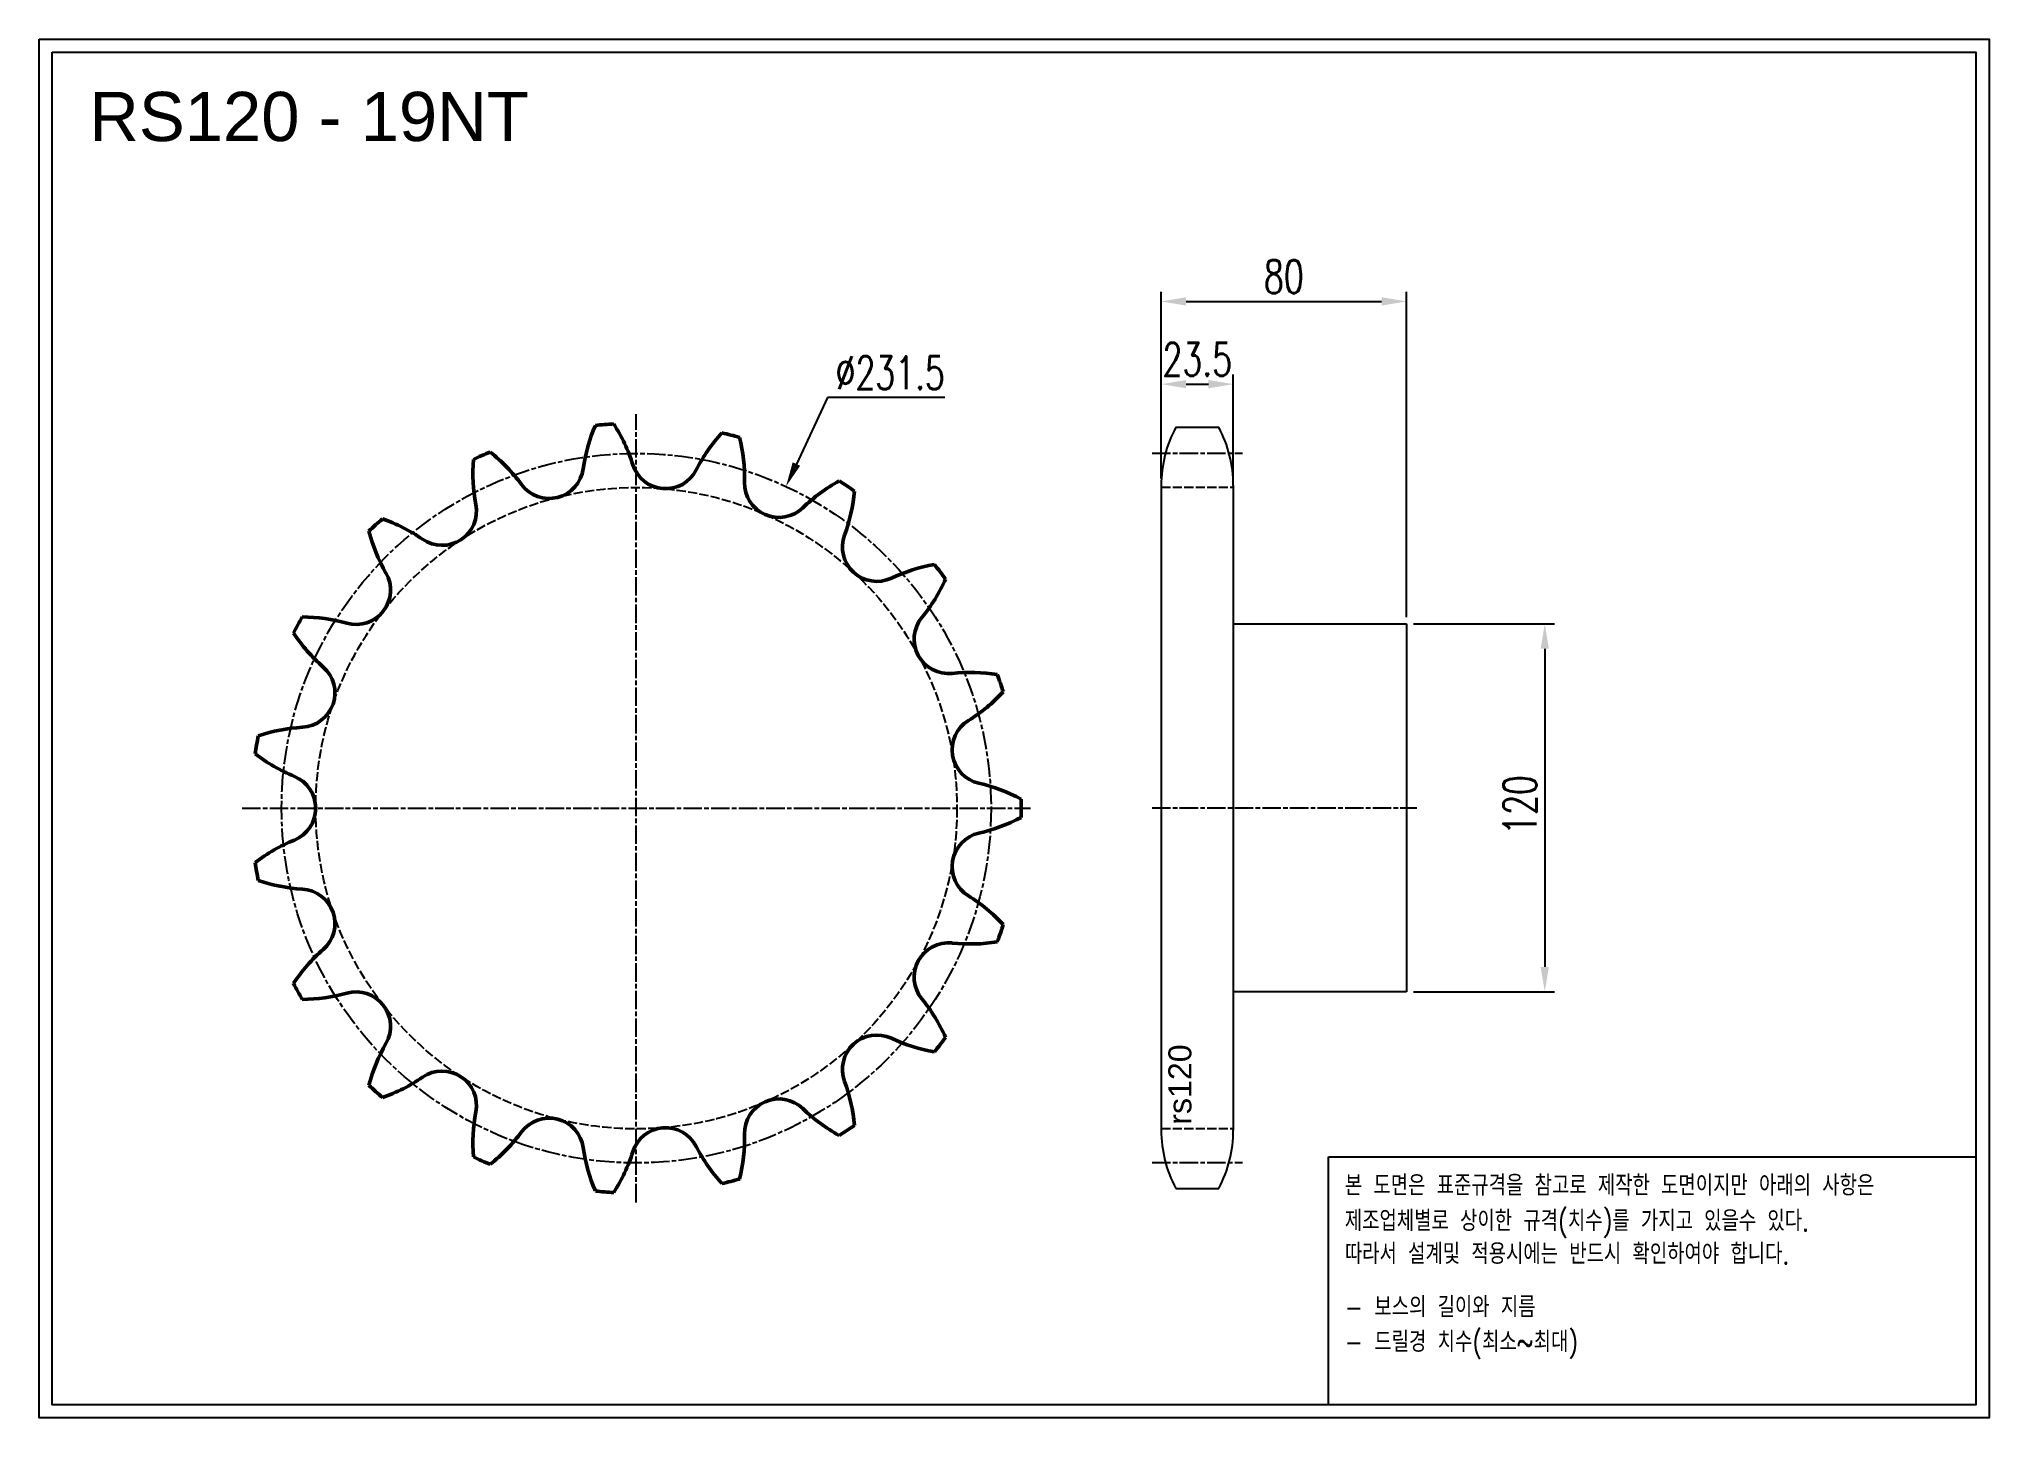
# Model space of a CAD drawing. Header units: millimetres. Extents: x -61272 to -60635, y 39429 to 39879.
import ezdxf

# ---------------------------------------------------------------- set-up
doc = ezdxf.new("R2010")
doc.units = ezdxf.units.MM
for name, pattern in [('AM_ISO02W050', [7.5, 6, -1.5]), ('AM_ISO02W050x2', [3.75, 3, -0.75]), ('AM_ISO08W050', [18, 12, -1.5, 3, -1.5]), ('AM_ISO08W050x2', [9, 6, -0.75, 1.5, -0.75])]:
    doc.linetypes.add(name, pattern=pattern)
for name, color, linetype, lineweight in [('AM_0N', 7, 'Continuous', 50), ('AM_3N', 6, 'AM_ISO02W050', 25), ('AM_7', 4, 'AM_ISO08W050', 25), ('AM_7N', 4, 'AM_ISO08W050', 25)]:
    doc.layers.add(name, color=color, linetype=linetype, lineweight=lineweight)
doc.layers.add('S-DIM', color=7, linetype='Continuous')
doc.styles.add('HAN', font='ROMANS.shx', dxfattribs={"width": 0.7, "bigfont": 'whgtxt.shx'})
doc.styles.add('HSG', font='SIMPLEX.shx', dxfattribs={"width": 0.7, "bigfont": 'HSG.shx'})
doc.styles.get("Standard").update_dxf_attribs({"font": 'arial.ttf'})
doc.dimstyles.new('APP23', dxfattribs={"dimscale": 4.5, "dimtxt": 2.4, "dimasz": 1.8, "dimexe": 0.7, "dimexo": 0.5, "dimgap": 0.6, "dimtad": 1, "dimtoh": 1, "dimdec": 1, "dimrnd": 0.01, "dimzin": 9, "dimdsep": 46, "dimtxsty": 'HSG', "dimcen": 0, "dimclrd": 1, "dimclre": 1, "dimclrt": 256, "dimazin": 2, "dimtp": 1, "dimtm": 1, "dimtfac": 0.5, "dimtdec": 1, "dimtix": 1, "dimtofl": 0, "dimtmove": 0, "dimatfit": 3, "dimfxl": 0, "dimtvp": 1, "dimtolj": 2, "dimlwd": -1, "dimlwe": -1, "dimarcsym": 0})

# ---------------------------------------------------------------- blocks, each defined once
blk = doc.blocks.new('*D1')
at = {"layer": 'Defpoints', "color": 0, "transparency": 16777216}
for p in [(-60825.5, 39688.19), (-60825.5, 39568.19), (-60780.37, 39568.19)]:
    blk.add_point(p, dxfattribs=at)
at = {"layer": 'S-DIM', "color": 1, "transparency": 16777216}
for p, q in [((-60823.25, 39688.19), (-60777.22, 39688.19)), ((-60780.37, 39680.09), (-60780.37, 39576.29)), ((-60823.25, 39568.19), (-60777.22, 39568.19))]:
    blk.add_line(p, q, dxfattribs=at)
for points in [[(-60781.72, 39680.09), (-60779.02, 39680.09), (-60780.37, 39688.19)], [(-60781.72, 39576.29), (-60779.02, 39576.29), (-60780.37, 39568.19)]]:
    blk.add_solid(points, dxfattribs=at)
at = {"layer": 'S-DIM', "transparency": 16777216, "insert": (-60788.47, 39629.15), "char_height": 10.8, "attachment_point": 5, "rotation": 90, "style": 'HSG'}
blk.add_mtext('\\A2;120', dxfattribs=at)
blk = doc.blocks.new('*D2')
at = {"layer": 'Defpoints', "color": 0, "transparency": 16777216}
for p in [(-60882, 39766.41), (-60905.5, 39733.34), (-60882, 39733.34)]:
    blk.add_point(p, dxfattribs=at)
at = {"layer": 'S-DIM', "color": 1, "transparency": 16777216}
for p, q in [((-60905.5, 39735.59), (-60905.5, 39769.56)), ((-60897.4, 39766.41), (-60890.1, 39766.41)), ((-60882, 39735.59), (-60882, 39769.56))]:
    blk.add_line(p, q, dxfattribs=at)
for points in [[(-60897.4, 39767.76), (-60897.4, 39765.06), (-60905.5, 39766.41)], [(-60890.1, 39767.76), (-60890.1, 39765.06), (-60882, 39766.41)]]:
    blk.add_solid(points, dxfattribs=at)
at = {"layer": 'S-DIM', "transparency": 16777216, "insert": (-60893.75, 39774.51), "char_height": 10.8, "attachment_point": 5, "style": 'HSG'}
blk.add_mtext('\\A2;23.5', dxfattribs=at)
blk = doc.blocks.new('*D3')
at = {"layer": 'Defpoints', "color": 0, "transparency": 16777216}
for p in [(-60825.5, 39793.41), (-60905.5, 39733.34), (-60825.5, 39688.19)]:
    blk.add_point(p, dxfattribs=at)
at = {"layer": 'S-DIM', "color": 1, "transparency": 16777216}
for p, q in [((-60905.5, 39735.59), (-60905.5, 39796.56)), ((-60825.5, 39690.44), (-60825.5, 39796.56)), ((-60897.4, 39793.41), (-60833.6, 39793.41))]:
    blk.add_line(p, q, dxfattribs=at)
for points in [[(-60897.4, 39794.76), (-60897.4, 39792.06), (-60905.5, 39793.41)], [(-60833.6, 39794.76), (-60833.6, 39792.06), (-60825.5, 39793.41)]]:
    blk.add_solid(points, dxfattribs=at)
at = {"layer": 'S-DIM', "transparency": 16777216, "insert": (-60865.5, 39801.51), "char_height": 10.8, "attachment_point": 5, "style": 'HSG'}
blk.add_mtext('\\A2;80', dxfattribs=at)
blk = doc.blocks.new('*D4')
at = {"layer": 'Defpoints', "color": 0, "transparency": 16777216}
for p in [(-61027.95, 39733.02), (-61125.6, 39523.14)]:
    blk.add_point(p, dxfattribs=at)
at = {"layer": 'S-DIM', "color": 1, "transparency": 16777216}
for p, q in [((-61014.45, 39762.03), (-61024.53, 39740.36)), ((-60976.11, 39762.03), (-61014.45, 39762.03))]:
    blk.add_line(p, q, dxfattribs=at)
blk.add_solid([(-61025.76, 39740.93), (-61023.31, 39739.79), (-61027.95, 39733.02)], dxfattribs=at)
at = {"layer": 'S-DIM', "transparency": 16777216, "insert": (-60993.93, 39770.13), "char_height": 10.8, "attachment_point": 5, "style": 'HSG'}
blk.add_mtext('\\A2;∅231.5', dxfattribs=at)
blk = doc.blocks.new('notice1')
at = {"color": 4}
blk.add_lwpolyline([(-22142.12, 1735.9), (-22053.8, 1735.9), (-22053.8, 1702.07), (-22142.12, 1702.07)], close=True, dxfattribs=at)
at = {"color": 4, "style": 'HAN', "width": 0.8}
for s, p in [('본 도면은 표준규격을 참고로 제작한 도면이지만 아래의 사항은', (-22139.9, 1730.62)), ('제조업체별로 상이한 규격(치수)를 가지고 있을수 있다.', (-22139.9, 1725.78)), ('따라서 설계및 적용시에는 반드시 확인하여야 합니다.', (-22139.9, 1721.28)), ('- 보스의 길이와 지름', (-22139.9, 1714.03)), ('- 드릴경 치수(최소~최대)', (-22139.9, 1709.27))]:
    blk.add_text(s, height=2.7949, dxfattribs=at).set_placement(p)

msp = doc.modelspace()

# ---------------------------------------------------------------- linework, layer by layer
for p, q in [((-60900.76, 39752.34), (-60886.73, 39752.34)), ((-60905.5, 39733.34), (-60905.5, 39523.04)), ((-60882, 39733.34), (-60882, 39523.04)), ((-60882, 39688.19), (-60825.5, 39688.19)), ((-60825.5, 39688.19), (-60825.5, 39568.19)), ((-60825.5, 39568.19), (-60882, 39568.19)), ((-60900.76, 39504.04), (-60886.73, 39504.04))]:
    msp.add_line(p, q)
for points in [[(-61271.66, 39879.01), (-60635.43, 39879.01), (-60635.43, 39429.15), (-61271.66, 39429.15)], [(-61267.38, 39874.73), (-60639.71, 39874.73), (-60639.71, 39433.43), (-61267.38, 39433.43)]]:
    msp.add_lwpolyline(points, close=True)
for centre, start, end in [((-60865, 39733.34), 152.02179, 180), ((-60922.5, 39733.34), 0, 27.97821), ((-60865, 39523.04), 180, 207.97821), ((-60922.5, 39523.04), 332.02179, 0)]:
    msp.add_arc(centre, 40.5, start, end)
at = {"layer": 'AM_0N'}
for centre, radius, start, end in [((-61038.65, 39730.84), 56.02, 156.74625, 171.84211), ((-61076.77, 39628.08), 125.59, 93.3749, 96.09879), ((-61131.29, 39723.17), 56.02, 17.63158, 32.72743), ((-61007.35, 39712.9), 56.02, 137.79888, 152.89474), ((-61076.77, 39628.08), 125.59, 74.42753, 77.15142), ((-61097.47, 39735.72), 56.02, 358.68421, 13.78006), ((-61074.08, 39737.65), 56.02, 175.69362, 190.78947), ((-61076.77, 39628.08), 125.59, 112.32226, 115.04616), ((-61159.21, 39700.31), 56.02, 36.57895, 51.6748), ((-61067.21, 39743.53), 11.23, 197.63158, 332.89474), ((-61105.21, 39740.38), 11.23, 216.57895, 351.84211), ((-61030.24, 39734.17), 11.23, 178.68421, 313.94737), ((-60983.57, 39685.76), 56.02, 118.85151, 133.94737), ((-61076.77, 39628.08), 125.59, 55.48016, 58.20405), ((-61140.14, 39725.07), 11.23, 235.52632, 10.78947), ((-61061.39, 39736.6), 56.02, 339.73684, 354.8327), ((-61076.77, 39628.08), 125.59, 131.26963, 133.99352), ((-61178.2, 39669.63), 56.02, 55.52632, 70.62217), ((-61109.81, 39732.59), 56.02, 194.64099, 209.73684), ((-60998.31, 39713.31), 11.23, 159.73684, 295), ((-60969.89, 39652.37), 56.02, 99.90415, 115), ((-61076.77, 39628.08), 125.59, 36.53279, 39.25668), ((-61168.2, 39699.24), 11.23, 254.47368, 29.73684), ((-61026.99, 39725.73), 56.02, 320.78947, 335.88533), ((-61076.77, 39628.08), 125.59, 150.217, 152.94089), ((-61186.2, 39634.44), 56.02, 74.47368, 89.56954), ((-60974.89, 39683.22), 11.23, 140.78947, 276.05263), ((-61141.95, 39716.2), 56.02, 213.58836, 228.68421), ((-61186.35, 39665.7), 11.23, 273.42105, 48.68421), ((-60967.8, 39616.35), 56.02, 80.95678, 96.05263), ((-61076.77, 39628.08), 125.59, 17.58542, 20.30931), ((-60997.98, 39704.27), 56.02, 301.84211, 316.93796), ((-60962.5, 39647.15), 11.23, 121.84211, 257.10526), ((-61076.77, 39628.08), 125.59, 169.16437, 171.88826), ((-61182.33, 39598.57), 56.02, 93.42105, 108.51691), ((-61167.03, 39690.27), 56.02, 232.53572, 247.63158), ((-61192.62, 39628.08), 11.23, 292.36842, 67.63158), ((-60977.51, 39581.6), 56.02, 62.00941, 77.10526), ((-61076.77, 39628.08), 125.59, 358.63805, 1.36195), ((-60977.51, 39674.56), 56.02, 282.89474, 297.99059), ((-60962.5, 39609.01), 11.23, 102.89474, 238.15789), ((-61167.03, 39565.89), 56.02, 112.36842, 127.46428), ((-61076.77, 39628.08), 125.59, 188.11174, 190.83563), ((-61182.33, 39657.59), 56.02, 251.48309, 266.57895), ((-61186.35, 39590.46), 11.23, 311.31579, 86.57895), ((-60997.98, 39551.89), 56.02, 43.06204, 58.15789), ((-61076.77, 39628.08), 125.59, 339.69069, 342.41458), ((-61141.95, 39539.96), 56.02, 131.31579, 146.41164), ((-60974.89, 39572.94), 11.23, 83.94737, 219.21053), ((-60967.8, 39639.81), 56.02, 263.94737, 279.04322), ((-61076.77, 39628.08), 125.59, 207.05911, 209.783), ((-61186.2, 39621.72), 56.02, 270.43046, 285.52632), ((-61168.2, 39556.92), 11.23, 330.26316, 105.52632), ((-61026.99, 39530.43), 56.02, 24.11467, 39.21053), ((-61109.81, 39523.57), 56.02, 150.26316, 165.35901), ((-60998.31, 39542.85), 11.23, 65, 200.26316), ((-60969.89, 39603.79), 56.02, 245, 260.09585), ((-61076.77, 39628.08), 125.59, 320.74332, 323.46721), ((-61140.14, 39531.09), 11.23, 349.21053, 124.47368), ((-61076.77, 39628.08), 125.59, 226.00648, 228.73037), ((-61178.2, 39586.53), 56.02, 289.37783, 304.47368), ((-61061.39, 39519.56), 56.02, 5.1673, 20.26316), ((-61030.24, 39521.99), 11.23, 46.05263, 181.31579), ((-60983.57, 39570.4), 56.02, 226.05263, 241.14849), ((-61074.08, 39518.51), 56.02, 169.21053, 184.30638), ((-61105.21, 39515.77), 11.23, 8.15789, 143.42105), ((-61067.21, 39512.63), 11.23, 27.10526, 162.36842), ((-61076.77, 39628.08), 125.59, 301.79595, 304.51984), ((-61159.21, 39555.85), 56.02, 308.3252, 323.42105), ((-61038.65, 39525.32), 56.02, 188.15789, 203.25375), ((-61007.35, 39543.26), 56.02, 207.10526, 222.20112), ((-61097.47, 39520.44), 56.02, 346.21994, 1.31579), ((-61076.77, 39628.08), 125.59, 244.95384, 247.67774), ((-61131.29, 39532.99), 56.02, 327.27257, 342.36842), ((-61076.77, 39628.08), 125.59, 282.84858, 285.57247), ((-61076.77, 39628.08), 125.59, 263.90121, 266.6251)]:
    msp.add_arc(centre, radius, start, end, dxfattribs=at)
at = {"layer": 'AM_3N', "linetype": 'AM_ISO02W050x2'}
for p, q in [((-60905.5, 39732.81), (-60882, 39732.81)), ((-60905.5, 39523.57), (-60882, 39523.57))]:
    msp.add_line(p, q, dxfattribs=at)
msp.add_circle((-61076.77, 39628.08), 104.62, dxfattribs=at)
at = {"layer": 'AM_7', "linetype": 'AM_ISO08W050x2'}
for p, q in [((-60908.5, 39743.93), (-60879, 39743.93)), ((-60908.5, 39628.19), (-60822.07, 39628.19)), ((-60908.5, 39512.45), (-60879, 39512.45))]:
    msp.add_line(p, q, dxfattribs=at)
msp.add_circle((-61076.77, 39628.08), 115.74, dxfattribs=at)
at = {"layer": 'AM_7N', "linetype": 'AM_ISO08W050x2'}
for p, q in [((-61076.77, 39499.49), (-61076.77, 39756.67)), ((-61205.36, 39628.08), (-60948.18, 39628.08))]:
    msp.add_line(p, q, dxfattribs=at)

# ---------------------------------------------------------------- block references
at = {"xscale": 2.3911759872, "yscale": 2.3911759872, "zscale": 2.3911759872}
msp.add_blockref('notice1', (-7905.2, 35363.49), dxfattribs=at)

# ---------------------------------------------------------------- texts
msp.add_text('RS120 - 19NT', height=16.0665).set_placement((-61255.28, 39845.7))
at = {"insert": (-60903.18, 39524.83), "char_height": 7.5, "attachment_point": 1, "rotation": 90}
msp.add_mtext_dynamic_manual_height_columns('rs120', width=80.6418, gutter_width=37.5, heights=[0], dxfattribs=at)

# ---------------------------------------------------------------- dimensions: what is measured, and where the dimension line sits
at = {"layer": 'S-DIM'}
dim = msp.add_linear_dim(base=(-60825.5, 39793.41), p1=(-60905.5, 39733.34), p2=(-60825.5, 39688.19), dimstyle='APP23', dxfattribs=at)
dim.commit()
dim.dimension.update_dxf_attribs({"geometry": '*D3', "text_midpoint": (-60865.5, 39801.51)})
dim = msp.add_linear_dim(base=(-60882, 39766.41), p1=(-60905.5, 39733.34), p2=(-60882, 39733.34), dimstyle='APP23', dxfattribs=at)
dim.commit()
dim.dimension.update_dxf_attribs({"geometry": '*D2', "text_midpoint": (-60893.75, 39766.41), "dimtype": 128})
dim = msp.add_diameter_dim_2p(p1=(-61125.6, 39523.14), p2=(-61027.95, 39733.02), dimstyle='APP23', dxfattribs=at)
dim.commit()
dim.dimension.update_dxf_attribs({"geometry": '*D4', "text_midpoint": (-60993.93, 39762.03), "dimtype": 131})
dim = msp.add_linear_dim(base=(-60780.37, 39568.19), p1=(-60825.5, 39688.19), p2=(-60825.5, 39568.19), angle=90, dimstyle='APP23', dxfattribs=at)
dim.commit()
dim.dimension.update_dxf_attribs({"geometry": '*D1', "text_midpoint": (-60780.37, 39629.15), "dimtype": 128})

doc.saveas('drawing.dxf')
